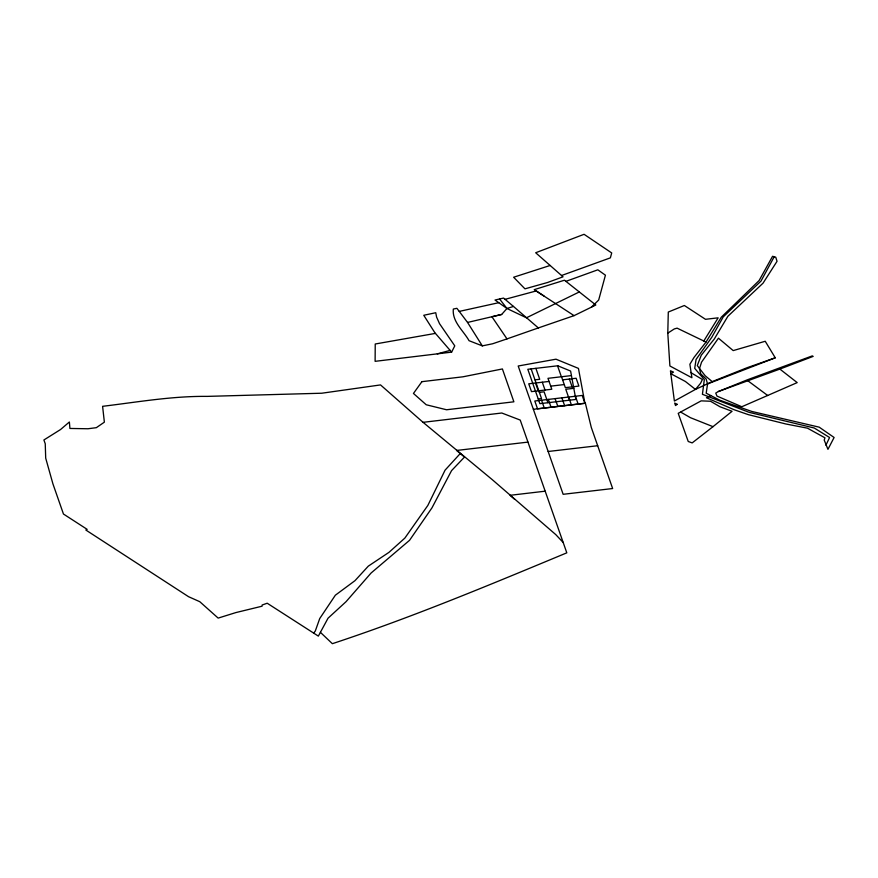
<?xml version="1.0" encoding="UTF-8"?>
<svg xmlns="http://www.w3.org/2000/svg" width="878" height="878" viewBox="0 0 878 878"><rect width="100%" height="100%" fill="white"/><g stroke="black" fill="none" stroke-linecap="round" stroke-linejoin="round"><path stroke-width="1.32" d="M710.939 395.495L706.439 397.756L734.052 409.697L748.319 414.646L785.876 423.986L807.442 428.168L824.969 437.826L824.212 440.087L827.954 449.349L834.1 437.485L819.207 427.169L751.864 411.464L719.982 400.291L706.197 393.212L707.547 383.938L706.099 378.934L700.688 373.819L699.47 368.639L701.566 362.131L718.445 338.195L733.196 350.596L765.232 341.268L775.263 357.807L747.233 367.662L712.212 381.601L705.188 375.762L697.275 365.588L701.259 355.217L714.275 339.029L727.906 316.245L763.059 283.144L777.041 261.304L775.746 257.177L772.563 256.299L759.097 280.565L721.343 317.145L706.011 342.08L694.026 357.434L689.878 364.271L691.908 377.759L669.892 365.983L667.785 333.146L668.301 312.041L684.357 305.5L705.495 319.307L718.16 317.825L703.783 341.004M825.913 445.212L829.578 437.507L814.29 428.025L749.088 412.331L702.422 394.299L704.321 379.603L694.707 368.365L696.067 359.453L711.817 337.24L723.274 316.826L760.952 281.158L774.209 256.749M320.448 632.369L332.367 643.695L333.19 643.409C412.451 617.212 489.704 584.88 566.804 552.833L563.193 542.516L555.752 534.581L492.207 479.607L423.064 422.329L380.525 384.915L321.776 393.223L207.164 396.384C171.945 396.011 137.385 402.135 102.594 406.316L104.372 422.164L96.339 427.674L87.976 428.76L69.911 428.453L69.373 421.989L60.571 429.518L43.9 439.977L45.25 443.774L45.7 458.14L52.921 483.855L63.457 514.025L87.163 529.357L85.825 530.016L188.54 596.689L199.778 601.693L218.161 618.101L235.864 612.581L262.061 606.204L262.149 605.008L267.208 603.23L318.352 636.111L328.043 618.189L346.042 601.693L371.087 573.016L409.543 540.321L431.954 507.868L451.566 470.619L464.484 457.076L456.571 450.458L527.963 442.106M451.61 352.133L454.782 345.855L439.527 323.664L436.596 317.09L435.751 312.722L423.756 315.279L434.84 332.696L451.61 352.133L375.115 361.33L375.235 344L435.433 333.388M313.676 633.104L315.312 630.986L319.724 618.551L335.352 595.207L354.975 580.676L368.321 566.134L388.943 552.372L404.857 538.093L427.849 505.432L445.08 470.147L460.259 453.531M538.346 327.933L506.99 338.897L491.921 316.738L501.678 314.456L506.957 308.485L513.465 306.444L538.346 327.933L574.069 315.641L595.822 305.006L564.477 280.214L534.197 289.663L574.069 315.641M591.289 307.311L598.675 300.035L605.425 275.187L597.83 269.809L565.915 281.355M713.002 426.664L732.065 411.288L719.949 406.744L710.511 401.246L701.171 400.862L678.222 413.329L688.231 441.491L692.182 442.907L713.002 426.664L690.448 417.687L680.823 412.166M667.785 333.146L674.348 328.91L677.103 328.152L706.011 342.08M718.423 391.5L715.757 393.081L716.964 396.077L741.811 406.744L797.202 382.61L779.873 369.078L718.423 391.5L747.419 379.779L812.15 355.941L813.171 356.38L779.873 369.078M690.602 372.437L702.389 379.505L700.556 383.302L695.464 389.404L685.389 381.48L670.814 373.721L673.503 372.107L670.441 370.79L674.381 401.026L695.464 389.404L712.212 381.601M579.359 291.924L526.438 317.792L506.957 308.485L495.027 300.024L503.566 298.07L513.465 306.444M707.547 383.938L775.263 357.807M561.547 275.516L610.375 257.858L611.703 252.941L584.068 234.305L535.679 252.754L563.039 276.822L547.532 282.507L524.956 288.84L513.619 277.239L550.133 265.474M506.99 338.897L492.624 343.77L482.318 345.877L469.061 340.697C463.419 330.644 452.038 321.787 453.322 309.056L456.9 308.31L467.557 322.445L482.318 345.877M437.299 353.856L450.205 350.366M505.059 299.332L536.206 290.958L543.943 295.963M467.557 322.445L501.678 314.456M459.238 311.405L498.781 302.69M423.064 422.329L501.799 413.011L520.226 420.068L563.193 542.516M534.976 379.845L539.718 379.296L535.876 368.343M571.435 375.586L547.971 378.33L551.801 389.239L531.486 391.621L528.743 383.807L549.057 381.425M562.6 379.845L576.133 378.253L578.887 386.079L565.344 387.659L561.514 376.739M550.715 386.144L564.258 384.564M539.355 392.356L544.108 391.807L547.938 402.717M573.806 388.328L565.772 389.261L569.602 400.181M538.225 398.952L541.528 398.568L531.135 368.903M584.924 403.276L537.534 408.819L534.79 401.005L582.18 395.451L584.924 403.276L578.437 368.387L555.983 359.19L518.196 366.005L563.149 494.303L612.646 488.541L591.289 427.41L585.385 403.243L533.396 409.302M545.172 491.186L510.107 495.302L514.662 499.308M548.168 451.49L597.698 445.728M747.804 380.723L767.712 395.506M499.582 298.981L506.957 308.485M569.372 379.055L572.116 386.869M575.408 396.252L578.152 404.067M568.637 397.043L571.38 404.857M557.541 365.808L561.382 376.761M561.865 397.833L564.609 405.647M555.094 398.623L557.837 406.437M542.286 382.215L545.029 390.041M548.322 399.413L551.066 407.238M535.514 383.006L538.258 390.831M541.55 400.214L544.294 408.029M421.912 381.667L413.45 393.454L426.225 404.758L446.551 409.763L513.882 401.806L502.403 368.947L462.958 376.805L421.912 381.667M677.179 404.341L675.533 405.548L674.677 403.079L677.179 404.341M557.749 365.786L527.81 369.287L539.871 403.66L575.869 399.457L570.59 371.043L557.749 365.786"/></g></svg>
